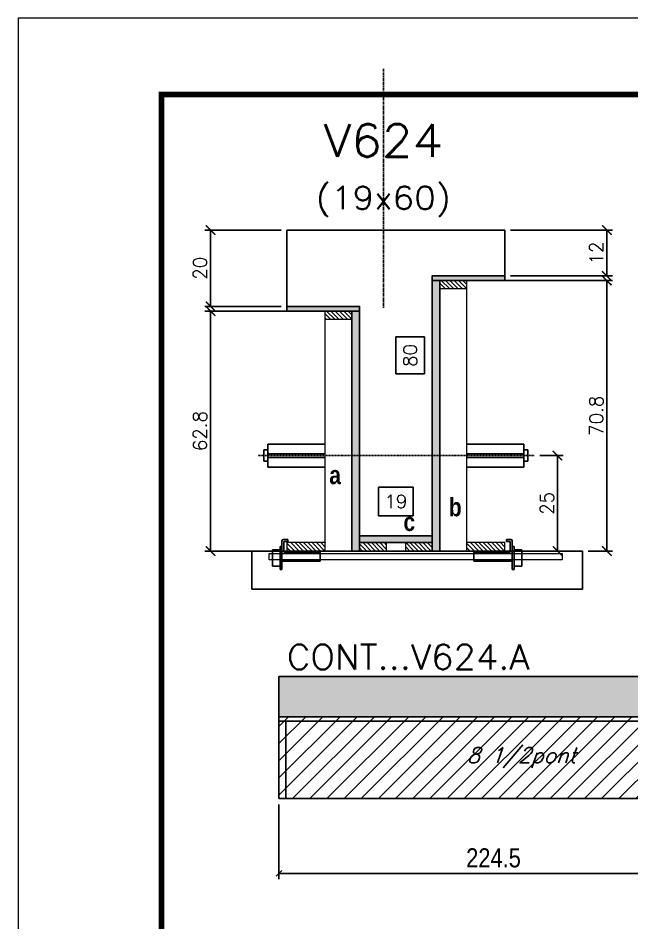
# Model space of a CAD drawing. Extents: x -20960 to -5926, y -2106 to 21915.
# Drawn here: x -7438.5 to -7117.3, y 14550.4 to 15023.9 of the extents above; entities that cross this region are included whole.
import ezdxf
from ezdxf.enums import TextEntityAlignment as Align

# ---------------------------------------------------------------- set-up
doc = ezdxf.new("R2010")
doc.units = 0
doc.linetypes.add('DASHED', pattern=[0.75, 0.5, -0.25])
doc.linetypes.add('HIDDEN', pattern=[0.375, 0.25, -0.125])
for name, color, linetype in [('barrote', 251, 'Continuous'), ('COTA', 241, 'Continuous'), ('Cota Seção (2x)', 4, 'Continuous'), ('detalhes', 4, 'Continuous'), ('Painéis', 200, 'Continuous'), ('presilha', 1, 'Continuous'), ('Reaproveitamento', 251, 'Continuous'), ('SARR_2.2x7', 40, 'Continuous'), ('SARR_3.5x7', 81, 'Continuous'), ('TENSOR', 3, 'Continuous'), ('texto', 7, 'Continuous'), ('Texto de Titulo', 7, 'Continuous'), ('Texto Qtd Sarr', 242, 'Continuous')]:
    doc.layers.add(name, color=color, linetype=linetype)
for name, color, linetype, lineweight in [('CONCRETO', 251, 'Continuous', 25), ('Folhas', 255, 'Continuous', 9), ('Hachura', 251, 'Continuous', 9), ('Madeira', 126, 'Continuous', 18), ('SARRAFO DE PRESSAO', 251, 'DASHED', 9), ('SCO-___-LAJ', 2, 'Continuous', 0), ('Texto Seção', 7, 'Continuous', 15)]:
    doc.layers.add(name, color=color, linetype=linetype, lineweight=lineweight)
doc.styles.add('COTA TECNICA', font='techl___.ttf', dxfattribs={"height": 10})
doc.styles.add('REGUA-120', font='ROMANS.shx', dxfattribs={"height": 15})
doc.styles.add('Romans', font='romans.shx')
doc.styles.add('TECNICA', font='techb___.ttf', dxfattribs={"height": 10})
doc.dimstyles.new('Cota Seção (2x)', dxfattribs={"dimtxt": 7, "dimasz": 5, "dimexe": 3, "dimexo": 3, "dimgap": 2, "dimtad": 3, "dimdec": 1, "dimlfac": 0.5, "dimzin": 12, "dimdsep": 46, "dimtxsty": 'Romans', "dimblk": 'ARCHTICK', "dimcen": 0, "dimclrd": 4, "dimclre": 4, "dimclrt": 1, "dimadec": 1, "dimazin": 3, "dimtfac": 1, "dimtdec": 1, "dimtmove": 0, "dimatfit": 3, "dimldrblk": 'OBLIQUE', "dimfxl": 1, "dimtolj": 1, "dimtzin": 12, "dimarcsym": 0})
doc.dimstyles.new('Cota Seção interna', dxfattribs={"dimtxt": 7, "dimasz": 6, "dimexe": 0.18, "dimexo": 2, "dimgap": -4, "dimtad": 3, "dimdec": 1, "dimlfac": 0.5, "dimzin": 12, "dimdsep": 46, "dimtxsty": 'Romans', "dimblk": 'ARCHTICK', "dimcen": 0.09, "dimse1": 1, "dimse2": 1, "dimsd1": 1, "dimsd2": 1, "dimclrd": 180, "dimclre": 5, "dimclrt": 1, "dimadec": 0, "dimazin": 3, "dimtfac": 1, "dimtdec": 1, "dimtofl": 0, "dimtmove": 0, "dimatfit": 3, "dimldrblk": 'ARCHTICK', "dimfxl": 1, "dimtolj": 1, "dimtzin": 0, "dimarcsym": 0})
doc.dimstyles.new('PAINEL', dxfattribs={"dimtxt": 10, "dimasz": 3, "dimexe": 3, "dimexo": 3, "dimgap": 3, "dimtad": 1, "dimdec": 1, "dimzin": 12, "dimdsep": 46, "dimtxsty": 'COTA TECNICA', "dimblk1": 'OBLIQUE', "dimblk2": 'OBLIQUE', "dimsah": 1, "dimcen": 0.9, "dimclrd": 4, "dimclre": 4, "dimclrt": 240, "dimadec": 1, "dimazin": 3, "dimtfac": 1, "dimtdec": 1, "dimtmove": 0, "dimatfit": 3, "dimfxl": 1, "dimtolj": 1, "dimtzin": 12, "dimarcsym": 0})

# ---------------------------------------------------------------- blocks, each defined once
blk = doc.blocks.new('9999999999')
at = {"layer": 'Folhas'}
blk.add_lwpolyline([(98138.98, 34190.21), (99623.98, 34190.21), (99623.98, 35240.21), (98138.98, 35240.21)], close=True, dxfattribs=at)
at = {"layer": 'Folhas', "color": 30, "const_width": 3}
blk.add_lwpolyline([(98213.98, 34230.21), (99583.98, 34230.21), (99583.98, 35200.21), (98213.98, 35200.21)], close=True, dxfattribs=at)
blk = doc.blocks.new('titulo1')
at = {"layer": 'Defpoints', "color": 252, "linetype": 'HIDDEN', "ltscale": 2}
blk.add_line((0, 0), (0, 125), dxfattribs=at)
at = {"layer": 'Defpoints', "style": 'Romans', "oblique": 15}
blk.add_attdef('FOLHA', text='', height=10, dxfattribs=at).set_placement((0, 15.58), align=Align.MIDDLE_CENTER)
at = {"layer": 'Texto Qtd Sarr', "color": 3, "style": 'Romans', "oblique": 15}
for tag, height, p in [('TITULO', 17, (0, 71.45)), ('SEÇÃO', 12, (0, 41.55))]:
    blk.add_attdef(tag, text='', height=height, dxfattribs=at).set_placement(p, align=Align.MIDDLE_CENTER)
blk = doc.blocks.new('*D909')
at = {"layer": 'Cota Seção (2x)', "color": 180, "lineweight": -2, "transparency": 16777216}
for p, q in [((-7225.85, 14857.04), (-7240.85, 14857.04)), ((-7240.85, 14857.04), (-7240.85, 14837.71)), ((-7225.85, 14837.71), (-7225.85, 14857.04)), ((-7240.85, 14837.71), (-7225.85, 14837.71))]:
    blk.add_line(p, q, dxfattribs=at)
at = {"layer": 'Defpoints', "color": 0, "transparency": 16777216}
for p in [(-7221.85, 14913), (-7221.85, 14913), (-7221.85, 14753)]:
    blk.add_point(p, dxfattribs=at)
at = {"layer": 'Cota Seção (2x)', "color": 1, "transparency": 16777216, "insert": (-7233.35, 14847.37), "char_height": 7, "attachment_point": 5, "rotation": 90, "style": 'Romans'}
blk.add_mtext('\\A1;80', dxfattribs=at)
blk = doc.blocks.new('_ArchTick')
at = {"color": 0, "linetype": 'ByBlock', "const_width": 0.15}
blk.add_lwpolyline([(-0.5, -0.5), (0.5, 0.5)], dxfattribs=at)
blk = doc.blocks.new('PRESILHA METÁLICA 1')
at = {"layer": 'presilha'}
for p, q in [((6, 15.5), (7.5, 15.5)), ((6, -2.5), (6, 15.5)), ((7.5, 10.64), (7.5, 19.86)), ((7.5, 15.5), (7.5, -2.5)), ((12, 21), (8.64, 21)), ((9, 11.57), (9, 18.93)), ((12, 19.5), (9.57, 19.5)), ((12, 21), (12, 19.5)), ((0, 13), (6, 13)), ((0, 13), (0, 0)), ((6, 13), (6, 0)), ((37.5, 11), (9.57, 11)), ((37.5, 11), (37.5, 4.1)), ((6, 0), (0, 0)), ((37.5, 4.1), (7.5, 4.1)), ((7.5, -2.5), (6, -2.5))]:
    blk.add_line(p, q, dxfattribs=at)
for centre, radius, start, end in [((8.64, 19.86), 1.14, 90, 180), ((9.57, 18.93), 0.57, 90, 180), ((9.57, 11.57), 0.57, 180, 270)]:
    blk.add_arc(centre, radius, start, end, dxfattribs=at)
blk = doc.blocks.new('*D910')
at = {"layer": 'Cota Seção (2x)', "color": 180, "lineweight": -2, "transparency": 16777216}
for p, q in [((-7231.85, 14778.43), (-7249.85, 14778.43)), ((-7249.85, 14778.43), (-7249.85, 14763.43)), ((-7231.85, 14763.43), (-7231.85, 14778.43)), ((-7249.85, 14763.43), (-7231.85, 14763.43))]:
    blk.add_line(p, q, dxfattribs=at)
at = {"layer": 'Defpoints', "color": 0, "transparency": 16777216}
for p in [(-7221.85, 14759.43), (-7259.84, 14745), (-7221.85, 14745)]:
    blk.add_point(p, dxfattribs=at)
at = {"layer": 'Cota Seção (2x)', "color": 1, "transparency": 16777216, "insert": (-7240.85, 14770.93), "char_height": 7, "attachment_point": 5, "style": 'Romans'}
blk.add_mtext('\\A1;19', dxfattribs=at)
blk = doc.blocks.new('*D911')
at = {"layer": 'COTA', "color": 4, "lineweight": -2, "transparency": 16777216}
for p, q in [((-7280.85, 14870.6), (-7340.82, 14870.6)), ((-7337.82, 14870.6), (-7337.82, 14745)), ((-7280.85, 14745), (-7340.82, 14745))]:
    blk.add_line(p, q, dxfattribs=at)
at = {"layer": 'Defpoints', "color": 0, "transparency": 16777216}
for p in [(-7277.85, 14870.6), (-7337.82, 14745), (-7277.85, 14745)]:
    blk.add_point(p, dxfattribs=at)
at = {"layer": 'COTA', "color": 4, "lineweight": -2, "transparency": 16777216, "xscale": 5, "yscale": 5, "zscale": 5}
for p, rotation in [((-7337.82, 14870.6), 90), ((-7337.82, 14745), 270)]:
    blk.add_blockref('_ArchTick', p, dxfattribs=dict(at, rotation=rotation))
at = {"layer": 'COTA', "color": 1, "transparency": 16777216, "insert": (-7343.32, 14807.8), "char_height": 7, "attachment_point": 5, "rotation": 90, "style": 'Romans'}
blk.add_mtext('\\A1;62.8', dxfattribs=at)
blk = doc.blocks.new('_Oblique')
at = {"color": 0, "linetype": 'ByBlock', "lineweight": -2}
blk.add_line((-0.5, -0.5), (0.5, 0.5), dxfattribs=at)
blk = doc.blocks.new('*D912')
at = {"layer": 'COTA', "color": 4, "lineweight": -2, "transparency": 16777216}
for p, q in [((-7165.54, 14794.97), (-7153.27, 14794.97)), ((-7156.27, 14794.97), (-7156.27, 14745)), ((-7165.54, 14745), (-7153.27, 14745))]:
    blk.add_line(p, q, dxfattribs=at)
at = {"layer": 'Defpoints', "color": 0, "transparency": 16777216}
for p in [(-7168.54, 14794.97), (-7168.54, 14745), (-7156.27, 14745)]:
    blk.add_point(p, dxfattribs=at)
at = {"layer": 'COTA', "color": 4, "lineweight": -2, "transparency": 16777216, "xscale": 5, "yscale": 5, "zscale": 5}
for p, rotation in [((-7156.27, 14794.97), 90), ((-7156.27, 14745), 270)]:
    blk.add_blockref('_ArchTick', p, dxfattribs=dict(at, rotation=rotation))
at = {"layer": 'COTA', "color": 1, "transparency": 16777216, "insert": (-7161.77, 14769.99), "char_height": 7, "attachment_point": 5, "rotation": 90, "style": 'Romans'}
blk.add_mtext('\\A1;25', dxfattribs=at)
blk = doc.blocks.new('*D913')
at = {"layer": 'COTA', "color": 4, "lineweight": -2, "transparency": 16777216}
for p, q in [((-7300.84, 14913), (-7340.82, 14913)), ((-7337.82, 14913), (-7337.82, 14873)), ((-7300.84, 14873), (-7340.82, 14873))]:
    blk.add_line(p, q, dxfattribs=at)
at = {"layer": 'Defpoints', "color": 0, "transparency": 16777216}
for p in [(-7297.84, 14913), (-7337.82, 14873), (-7297.84, 14873)]:
    blk.add_point(p, dxfattribs=at)
at = {"layer": 'COTA', "color": 4, "lineweight": -2, "transparency": 16777216, "xscale": 5, "yscale": 5, "zscale": 5}
for p, rotation in [((-7337.82, 14913), 90), ((-7337.82, 14873), 270)]:
    blk.add_blockref('_ArchTick', p, dxfattribs=dict(at, rotation=rotation))
at = {"layer": 'COTA', "color": 1, "transparency": 16777216, "insert": (-7343.32, 14893), "char_height": 7, "attachment_point": 5, "rotation": 90, "style": 'Romans'}
blk.add_mtext('\\A1;20', dxfattribs=at)
blk = doc.blocks.new('*D914')
at = {"layer": 'COTA', "color": 4, "lineweight": -2, "transparency": 16777216}
for p, q in [((-7200.85, 14886.6), (-7127.46, 14886.6)), ((-7130.46, 14745), (-7130.46, 14886.6)), ((-7140.24, 14745), (-7127.46, 14745))]:
    blk.add_line(p, q, dxfattribs=at)
at = {"layer": 'Defpoints', "color": 0, "transparency": 16777216}
for p in [(-7203.85, 14886.6), (-7130.46, 14886.6), (-7143.24, 14745)]:
    blk.add_point(p, dxfattribs=at)
at = {"layer": 'COTA', "color": 4, "lineweight": -2, "transparency": 16777216, "xscale": 5, "yscale": 5, "zscale": 5}
for p, rotation in [((-7130.46, 14886.6), 90), ((-7130.46, 14745), 270)]:
    blk.add_blockref('_ArchTick', p, dxfattribs=dict(at, rotation=rotation))
at = {"layer": 'COTA', "color": 1, "transparency": 16777216, "insert": (-7135.96, 14815.8), "char_height": 7, "attachment_point": 5, "rotation": 90, "style": 'Romans'}
blk.add_mtext('\\A1;70.8', dxfattribs=at)
blk = doc.blocks.new('*D915')
at = {"layer": 'COTA', "color": 4, "lineweight": -2, "transparency": 16777216}
for p, q in [((-7180.85, 14913), (-7127.46, 14913)), ((-7130.46, 14889), (-7130.46, 14913)), ((-7180.85, 14889), (-7127.46, 14889))]:
    blk.add_line(p, q, dxfattribs=at)
at = {"layer": 'Defpoints', "color": 0, "transparency": 16777216}
for p in [(-7183.85, 14913), (-7130.46, 14913), (-7183.85, 14889)]:
    blk.add_point(p, dxfattribs=at)
at = {"layer": 'COTA', "color": 4, "lineweight": -2, "transparency": 16777216, "xscale": 5, "yscale": 5, "zscale": 5}
for p, rotation in [((-7130.46, 14913), 90), ((-7130.46, 14889), 270)]:
    blk.add_blockref('_ArchTick', p, dxfattribs=dict(at, rotation=rotation))
at = {"layer": 'COTA', "color": 1, "transparency": 16777216, "insert": (-7135.96, 14901), "char_height": 7, "attachment_point": 5, "rotation": 90, "style": 'Romans'}
blk.add_mtext('\\A1;12', dxfattribs=at)
blk = doc.blocks.new('*D917')
at = {"layer": 'COTA', "color": 4, "linetype": 'ByBlock', "lineweight": -2, "transparency": 16777216}
for p, q in [((-7302, 14612.41), (-7302, 14573.26)), ((-7077.5, 14612.41), (-7077.5, 14573.26)), ((-7302, 14576.26), (-7077.5, 14576.26))]:
    blk.add_line(p, q, dxfattribs=at)
at = {"layer": 'Defpoints', "color": 0, "linetype": 'ByBlock', "transparency": 16777216}
for p in [(-7302, 14615.41), (-7077.5, 14615.41), (-7077.5, 14576.26)]:
    blk.add_point(p, dxfattribs=at)
at = {"layer": 'COTA', "color": 4, "linetype": 'ByBlock', "lineweight": -2, "transparency": 16777216, "xscale": 3, "yscale": 3, "zscale": 3, "rotation": 180}
blk.add_blockref('_Oblique', (-7302, 14576.26), dxfattribs=at)
at = {"layer": 'COTA', "color": 4, "linetype": 'ByBlock', "lineweight": -2, "transparency": 16777216, "xscale": 3, "yscale": 3, "zscale": 3}
blk.add_blockref('_Oblique', (-7077.5, 14576.26), dxfattribs=at)
at = {"layer": 'COTA', "color": 240, "linetype": 'ByBlock', "transparency": 16777216, "insert": (-7189.75, 14584.37), "char_height": 10, "attachment_point": 5, "style": 'COTA TECNICA'}
blk.add_mtext('\\A1;224.5', dxfattribs=at)

msp = doc.modelspace()

# ---------------------------------------------------------------- hatches: boundary and pattern name
at = {"layer": 'COTA', "ltscale": 25}
h = msp.add_hatch(dxfattribs=at)
h.set_pattern_fill('AR-CONC', color=256, scale=0.03)
h.set_pattern_definition([(50, (-144609.4875, -9134.4764), (5.46554007, -0.47817257), [0.5715, -6.2865]), (355, (-144609.4875, -9134.4764), (-1.05730264, 5.73170536), [0.4572, -5.02921753]), (100.4514447, (-144609.032, -9134.516), (4.40823741, 5.25353256), [0.48570026, -5.34270734]), (46.1842, (-144609.4875, -9132.9524), (8.13237123, -1.26126984), [0.85725, -9.42975]), (96.6355576, (-144608.81, -9133.0575), (7.122124, 7.42278374), [0.7285507, -8.01406824]), (351.184151, (-144609.4875, -9132.952), (7.122124, 7.42278374), [0.685799, -7.54379196]), (21, (-144608.7255, -9133.3334), (4.54843174, -3.06795595), [0.5715, -6.2865]), (326, (-144608.7255, -9133.3334), (1.85406085, 5.52563898), [0.4572, -5.0292]), (71.451445, (-144608.3465, -9133.589), (6.40249258, 2.45768307), [0.48570026, -5.34269813]), (37.5, (-144609.4875, -9134.4764), (0.092658098, 2.536651166), [0, -4.96824, 0, -5.1054, 0, -5.04825]), (7.5, (-144609.4875, -9134.4764), (2.004589875, 3.005417245), [0, -2.91084, 0, -4.85394, 0, -1.92405]), (327.5, (-144611.1867, -9134.4764), (4.067717855, -0.17186232), [0, -1.905, 0, -5.9436, 0, -7.8867]), (317.5, (-144611.9487, -9134.4764), (4.44387544, 0.76279473), [0, -2.4765, 0, -3.94716, 0, -5.6007])])
h.paths.add_polyline_path([(-7302, 14679.41), (-7302, 14658.21), (-6132, 14658.21), (-6132, 14679.41)])
at = {"layer": 'Hachura'}
h = msp.add_hatch(color=256, dxfattribs=at)
h.dxf.hatch_style = 1
h.paths.add_polyline_path([(-7221.85, 14886.6), (-7221.85, 14889), (-7183.85, 14889), (-7183.85, 14886.6)])
h = msp.add_hatch(color=256, dxfattribs=at)
h.dxf.hatch_style = 1
h.paths.add_polyline_path([(-7217.85, 14886.6), (-7221.85, 14886.6), (-7221.85, 14745), (-7217.85, 14745)])
h = msp.add_hatch(dxfattribs=at)
h.set_pattern_fill('ANSI31', color=256, scale=0.5, angle=270, style=0)
h.set_pattern_definition([(315, (15687.974, 6578.959), (1.12253202, 1.12253202), [])])
h.paths.add_polyline_path([(-7217.85, 14882.2), (-7217.85, 14886.6), (-7203.85, 14886.6), (-7203.85, 14882.2)])
h = msp.add_hatch(color=256, dxfattribs=at)
h.dxf.hatch_style = 1
h.paths.add_polyline_path([(-7297.84, 14870.6), (-7297.84, 14873), (-7259.85, 14873), (-7259.85, 14870.6)])
h = msp.add_hatch(dxfattribs=at)
h.set_pattern_fill('ANSI31', color=256, scale=0.5, angle=270, style=0)
h.set_pattern_definition([(315, (15627.974, 6562.959), (1.12253202, 1.12253202), [])])
h.paths.add_polyline_path([(-7277.85, 14866.2), (-7277.85, 14870.6), (-7263.85, 14870.6), (-7263.85, 14866.2)])
h = msp.add_hatch(color=256, dxfattribs=at)
h.dxf.hatch_style = 1
h.paths.add_polyline_path([(-7259.85, 14870.6), (-7263.85, 14870.6), (-7263.85, 14745), (-7259.85, 14745)])
h = msp.add_hatch(color=256, dxfattribs=at)
h.dxf.hatch_style = 1
h.paths.add_polyline_path([(-7259.84, 14749.4), (-7259.84, 14753), (-7221.85, 14753), (-7221.85, 14749.4)])
h = msp.add_hatch(dxfattribs=at)
h.set_pattern_fill('ANSI31', color=256, scale=0.5, angle=270, style=0)
h.set_pattern_definition([(315, (15593.974, 6515.359), (1.12253202, 1.12253202), [])])
h.paths.add_polyline_path([(-7277.85, 14745), (-7277.85, 14749.4), (-7297.85, 14749.4), (-7297.85, 14745)])
h = msp.add_hatch(dxfattribs=at)
h.set_pattern_fill('ANSI31', color=256, scale=0.5, angle=270, style=0)
h.set_pattern_definition([(315, (15696.776, 6515.359), (1.12253202, 1.12253202), [])])
h.paths.add_polyline_path([(-7259.84, 14745), (-7259.84, 14749.4), (-7245.84, 14749.4), (-7245.84, 14745)])
h = msp.add_hatch(dxfattribs=at)
h.set_pattern_fill('ANSI31', color=256, scale=0.5, angle=270, style=0)
h.set_pattern_definition([(315, (15696.774, 6515.359), (1.12253202, 1.12253202), [])])
h.paths.add_polyline_path([(-7221.85, 14745), (-7221.85, 14749.4), (-7235.85, 14749.4), (-7235.85, 14745)])
h = msp.add_hatch(dxfattribs=at)
h.set_pattern_fill('ANSI31', color=256, scale=0.5, angle=270, style=0)
h.set_pattern_definition([(315, (15687.974, 6515.359), (1.12253202, 1.12253202), [])])
h.paths.add_polyline_path([(-7183.85, 14745), (-7183.85, 14749.4), (-7203.85, 14749.4), (-7203.85, 14745)])
at = {"layer": 'Reaproveitamento', "linetype": 'ByBlock'}
h = msp.add_hatch(dxfattribs=at)
h.set_pattern_fill('ANSI31', color=256, scale=2)
h.set_pattern_definition([(45, (-149427.811, -17177.126), (-4.49012806, 4.49012806), [])])
h.paths.add_polyline_path([(-7077.5, 14615.41), (-7077.5, 14658.21), (-7302, 14658.21), (-7302, 14615.41)])
h.paths.add_polyline_path([(-7211.49, 14628.82), (-7143.87, 14628.82), (-7138.37, 14644.79), (-7205.99, 14644.79)], flags=24)

# ---------------------------------------------------------------- linework, layer by layer
at = {"ltscale": 3}
for p, q in [((-7307.85, 14800.97), (-7307.85, 14788.97)), ((-7307.85, 14800.97), (-7277.85, 14800.97)), ((-7173.85, 14800.97), (-7203.85, 14800.97)), ((-7173.85, 14800.97), (-7173.85, 14788.97)), ((-7309.85, 14797.97), (-7309.85, 14791.97)), ((-7307.85, 14797.97), (-7309.85, 14797.97)), ((-7277.85, 14795.97), (-7307.85, 14795.97)), ((-7277.85, 14793.97), (-7307.85, 14793.97)), ((-7203.85, 14795.97), (-7173.85, 14795.97)), ((-7203.85, 14793.97), (-7173.85, 14793.97)), ((-7171.85, 14797.97), (-7173.85, 14797.97)), ((-7171.85, 14797.97), (-7171.85, 14791.97)), ((-7307.85, 14791.97), (-7309.85, 14791.97)), ((-7173.85, 14791.97), (-7171.85, 14791.97)), ((-7307.85, 14788.97), (-7277.85, 14788.97)), ((-7173.85, 14788.97), (-7203.85, 14788.97))]:
    msp.add_line(p, q, dxfattribs=at)
at = {"layer": 'barrote'}
msp.add_lwpolyline([(-7316.21, 14725), (-7143.24, 14725), (-7143.24, 14745), (-7316.21, 14745)], close=True, dxfattribs=at)
at = {"layer": 'CONCRETO'}
for p, q in [((-7297.84, 14873), (-7297.84, 14913)), ((-7183.85, 14889), (-7183.85, 14913))]:
    msp.add_line(p, q, dxfattribs=at)
for points in [[(-7183.85, 14913), (-7297.84, 14913)], [(-7259.85, 14873), (-7259.85, 14749.4), (-7259.84, 14749.4), (-7259.84, 14753), (-7221.85, 14753), (-7221.85, 14889)]]:
    msp.add_lwpolyline(points, dxfattribs=at)
at = {"layer": 'COTA', "ltscale": 25}
for p, q in [((-7302, 14679.41), (-6904, 14679.41)), ((-7302, 14658.21), (-7302, 14679.41))]:
    msp.add_line(p, q, dxfattribs=at)
at = {"layer": 'Madeira'}
for points in [[(-7217.85, 14882.2), (-7217.85, 14886.6), (-7203.85, 14886.6), (-7203.85, 14882.2)], [(-7217.85, 14886.6), (-7203.85, 14886.6), (-7203.85, 14745), (-7217.85, 14745)], [(-7277.85, 14866.2), (-7277.85, 14870.6), (-7263.85, 14870.6), (-7263.85, 14866.2)], [(-7277.85, 14870.6), (-7263.85, 14870.6), (-7263.85, 14745), (-7277.85, 14745)], [(-7277.85, 14745), (-7277.85, 14749.4), (-7297.85, 14749.4), (-7297.85, 14745)], [(-7259.84, 14745), (-7259.84, 14749.4), (-7245.84, 14749.4), (-7245.84, 14745)], [(-7221.85, 14745), (-7221.85, 14749.4), (-7235.85, 14749.4), (-7235.85, 14745)], [(-7183.85, 14745), (-7183.85, 14749.4), (-7203.85, 14749.4), (-7203.85, 14745)]]:
    msp.add_lwpolyline(points, close=True, dxfattribs=at)
at = {"layer": 'Painéis', "linetype": 'ByBlock'}
for p, q in [((-7302, 14658.21), (-6884, 14658.21)), ((-7302, 14615.41), (-7302, 14658.21)), ((-7302, 14615.41), (-7077.5, 14615.41))]:
    msp.add_line(p, q, dxfattribs=at)
at = {"layer": 'Painéis'}
for points in [[(-7221.85, 14886.6), (-7221.85, 14889), (-7183.85, 14889), (-7183.85, 14886.6)], [(-7217.85, 14886.6), (-7221.85, 14886.6), (-7221.85, 14745), (-7217.85, 14745)], [(-7297.84, 14870.6), (-7297.84, 14873), (-7259.85, 14873), (-7259.85, 14870.6)], [(-7259.85, 14870.6), (-7263.85, 14870.6), (-7263.85, 14745), (-7259.85, 14745)], [(-7259.84, 14749.4), (-7259.84, 14753), (-7221.85, 14753), (-7221.85, 14749.4)]]:
    msp.add_lwpolyline(points, close=True, dxfattribs=at)
at = {"layer": 'SARR_2.2x7', "linetype": 'Continuous'}
msp.add_line((-6899, 14656.01), (-7302, 14656.01), dxfattribs=at)
at = {"layer": 'SARR_3.5x7'}
msp.add_line((-7298.5, 14656.01), (-7298.5, 14615.41), dxfattribs=at)
at = {"layer": 'SCO-___-LAJ', "color": 1}
msp.add_lwpolyline([(-7307.21, 14743.67), (-7153.9, 14743.67), (-7153.9, 14740.47), (-7307.21, 14740.47)], close=True, dxfattribs=at)
at = {"layer": 'TENSOR', "linetype": 'HIDDEN', "ltscale": 0.5}
msp.add_line((-7312.85, 14794.97), (-7168.54, 14794.97), dxfattribs=at)

# ---------------------------------------------------------------- block references
at = {"layer": 'presilha', "yscale": 0.6666666666666666, "zscale": 0.6666666666666666}
for p, xscale in [((-7305.42, 14737.04), 0.6666666666666666), ((-7174.98, 14737.04), -0.6666666666666666)]:
    msp.add_blockref('PRESILHA METÁLICA 1', p, dxfattribs=dict(at, xscale=xscale))
at = {"layer": 'SARRAFO DE PRESSAO', "color": 6, "linetype": 'ByBlock'}
msp.add_blockref('9999999999', (-105577.48, -20216.26), dxfattribs=at)
at = {"layer": 'Texto Seção'}
ref = msp.add_blockref('titulo1', (-7247.37, 14872.38), dxfattribs=at)
ref.add_attrib('TITULO', 'V624', dxfattribs={"layer": 'Texto de Titulo', "color": 7, "height": 17, "style": 'Romans', "width": 1.1}).set_placement((-7247.37, 14959.88), align=Align.MIDDLE_CENTER)
ref.add_attrib('SEÇÃO', '(19x60)', dxfattribs={"layer": 'Texto de Titulo', "color": 7, "height": 12, "style": 'Romans', "width": 1.1}).set_placement((-7247.37, 14929.88), align=Align.MIDDLE_CENTER)

# ---------------------------------------------------------------- texts
at = {"layer": 'detalhes', "style": 'TECNICA'}
for s, p in [('a', (-7275.68, 14780.03)), ('b', (-7213.13, 14763.19)), ('c', (-7236.87, 14755.5))]:
    msp.add_text(s, height=9.6, dxfattribs=at).set_placement(p)
at = {"layer": 'texto', "color": 2, "insert": (-7175.12, 14636.8), "char_height": 8, "attachment_point": 5, "style": 'Romans'}
msp.add_mtext('{\\Q19;\\C256;8 1/2pont}', dxfattribs=at)
at = {"layer": 'Texto Seção', "style": 'REGUA-120', "width": 1.05}
msp.add_text('CONT...V624.A', height=13, dxfattribs=at).set_placement((-7297.84, 14683.09))

# ---------------------------------------------------------------- dimensions: what is measured, and where the dimension line sits
at = {"layer": 'COTA'}
for base, p1, p2, picture, middle in [((-7337.82, 14873), (-7297.84, 14913), (-7297.84, 14873), '*D913', (-7337.82, 14893)), ((-7130.46, 14913), (-7183.85, 14889), (-7183.85, 14913), '*D915', (-7130.46, 14901))]:
    dim = msp.add_linear_dim(base=base, p1=p1, p2=p2, angle=90, dimstyle='Cota Seção (2x)', dxfattribs=at)
    dim.commit()
    dim.dimension.update_dxf_attribs({"geometry": picture, "text_midpoint": middle, "dimtype": 160})
for base, p1, p2, picture, middle in [((-7130.46, 14886.6), (-7143.24, 14745), (-7203.85, 14886.6), '*D914', (-7135.96, 14815.8)), ((-7337.82, 14745), (-7277.85, 14870.6), (-7277.85, 14745), '*D911', (-7343.32, 14807.8)), ((-7156.27, 14745), (-7168.54, 14794.97), (-7168.54, 14745), '*D912', (-7161.77, 14769.99))]:
    dim = msp.add_linear_dim(base=base, p1=p1, p2=p2, angle=90, dimstyle='Cota Seção (2x)', dxfattribs=at)
    dim.commit()
    dim.dimension.update_dxf_attribs({"geometry": picture, "text_midpoint": middle})
at = {"layer": 'COTA', "linetype": 'ByBlock'}
dim = msp.add_linear_dim(base=(-7077.5, 14576.26), p1=(-7302, 14615.41), p2=(-7077.5, 14615.41), dimstyle='PAINEL', dxfattribs=at)
dim.commit()
dim.dimension.update_dxf_attribs({"geometry": '*D917', "text_midpoint": (-7189.75, 14584.37)})
at = {"layer": 'Cota Seção (2x)'}
dim = msp.add_linear_dim(base=(-7221.85, 14913), p1=(-7221.85, 14753), p2=(-7221.85, 14913), angle=90, dimstyle='Cota Seção interna', dxfattribs=at)
dim.commit()
dim.dimension.update_dxf_attribs({"geometry": '*D909', "text_midpoint": (-7221.85, 14847.37), "dimtype": 160})
dim = msp.add_linear_dim(base=(-7221.85, 14759.43), p1=(-7259.84, 14745), p2=(-7221.85, 14745), dimstyle='Cota Seção interna', dxfattribs=at)
dim.commit()
dim.dimension.update_dxf_attribs({"geometry": '*D910', "text_midpoint": (-7240.85, 14759.43), "dimtype": 160})

doc.saveas('drawing.dxf')
